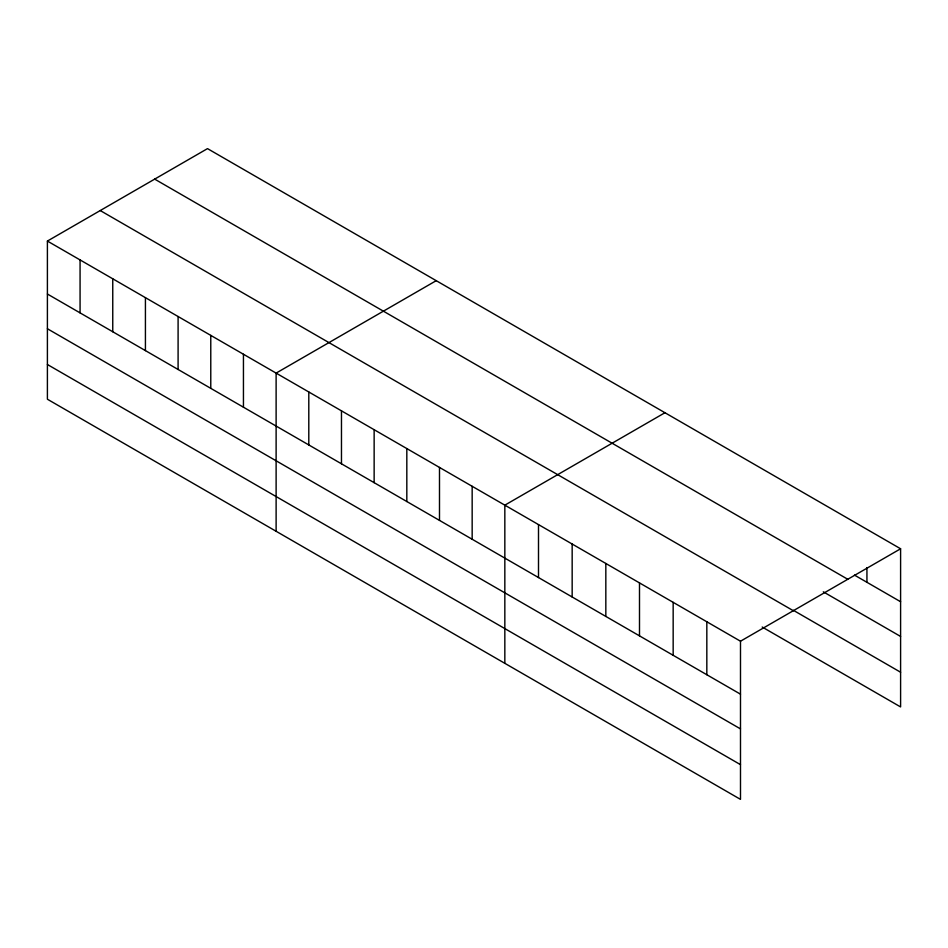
<?xml version="1.0" encoding="UTF-8"?>
<svg xmlns="http://www.w3.org/2000/svg" width="948" height="948" viewBox="0 0 948 948"><rect width="100%" height="100%" fill="white"/><g stroke="black" fill="none" stroke-linecap="round" stroke-linejoin="round"><path stroke-width="1.42" d="M47.4 241.065L740.495 641.215L740.495 799.377L47.4 399.226L47.4 241.065L207.505 148.623L900.6 548.774L900.6 706.935L762.204 627.031M436.234 280.667L276.117 373.109L276.117 531.271M664.951 412.724L504.834 505.166L504.834 663.327M740.495 641.215L900.6 548.774M854.468 575.104L900.6 601.731M154.678 179.125L847.761 579.275M823.302 591.825L900.6 636.452M793.369 610.311L900.6 672.227M100.239 210.551L793.322 610.713M47.4 294.022L740.495 694.173M47.4 328.743L740.495 728.894M47.4 364.506L740.495 764.657M866.934 567.591L866.934 582.297M706.829 621.781L706.829 674.739M673.163 602.336L673.163 655.305M639.497 582.902L639.497 635.871M605.831 563.467L605.831 616.437M572.165 544.034L572.165 596.991M538.5 524.6L538.5 577.557M472.163 486.3L472.163 539.258M439.493 467.435L439.493 520.393M406.822 448.57L406.822 501.528M374.14 429.705L374.14 482.662M341.47 410.839L341.47 463.797M308.799 391.974L308.799 444.932M243.446 354.244L243.446 407.213M210.776 335.379L210.776 388.348M178.094 316.514L178.094 369.483M145.423 297.648L145.423 350.618M112.753 278.795L112.753 331.753M80.07 259.93L80.07 312.887"/></g></svg>
